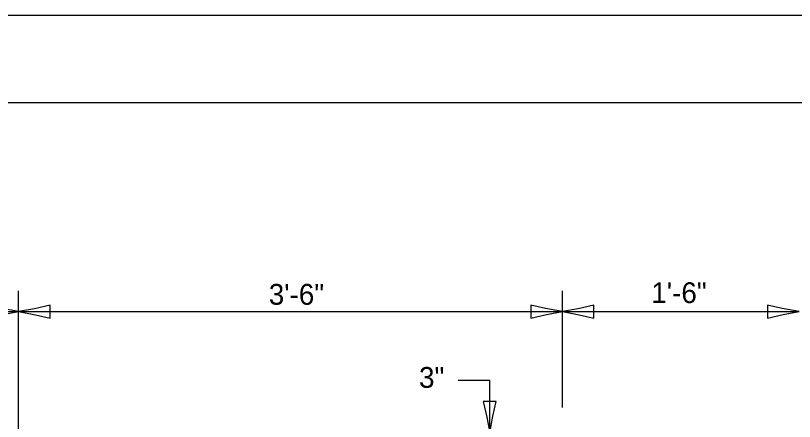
# Model space of a CAD drawing. Extents: x 2133490 to 2172050, y 2138301 to 2145980.
# Drawn here: x 2140599.1 to 2140823.8, y 2142420.6 to 2142537.6 of the extents above; entities that cross this region are included whole.
import ezdxf

# ---------------------------------------------------------------- set-up
doc = ezdxf.new("R2010")
doc.units = 0
for name, color, linetype in [('HS_Dimensions_and_Text', 7, 'Continuous'), ('SH_General_Details', 7, 'Continuous'), ('SH_Printer_Plotting_Border', 7, 'Continuous'), ('Topo_Ex_Bridge_Structures', 7, 'Continuous')]:
    doc.layers.add(name, color=color, linetype=linetype)

msp = doc.modelspace()

# ---------------------------------------------------------------- linework, layer by layer
at = {"layer": 'HS_Dimensions_and_Text'}
for p, q in [((2140599.97, 2142415.94), (2140599.97, 2142458.26)), ((2140756.83, 2142424.62), (2140756.83, 2142458.26)), ((2140570.01, 2142452.26), (2140599.97, 2142452.26)), ((2140599.97, 2142452.26), (2140756.83, 2142452.26)), ((2140756.83, 2142452.26), (2140825.08, 2142452.26)), ((2140726.74, 2142432.5), (2140735.85, 2142432.5)), ((2140735.85, 2142417.29), (2140735.85, 2142432.5))]:
    msp.add_line(p, q, dxfattribs=at)
at = {"layer": 'SH_General_Details'}
msp.add_line((2141989.66, 2142537.58), (2140289.66, 2142537.58), dxfattribs=at)
msp.add_lwpolyline([(2140389.66, 2142512.58), (2141964.66, 2142512.58), (2141964.66, 2141462.58), (2140389.66, 2141462.58)], close=True, dxfattribs=at)
at = {"layer": 'SH_Printer_Plotting_Border'}
msp.add_lwpolyline([(2140289.66, 2141437.58), (2141989.66, 2141437.58), (2141989.66, 2142537.58), (2140289.66, 2142537.58)], close=True, dxfattribs=at)
at = {"layer": 'Topo_Ex_Bridge_Structures'}
for points in [[(2140590.87, 2142454.17), (2140590.86, 2142452.26), (2140590.86, 2142450.36), (2140595.42, 2142451.48), (2140599.97, 2142452.26), (2140595.11, 2142453.15)], [(2140609.06, 2142450.36), (2140609.07, 2142452.26), (2140609.07, 2142454.17), (2140604.52, 2142453.05), (2140599.97, 2142452.26), (2140604.82, 2142451.38)], [(2140747.73, 2142454.17), (2140747.72, 2142452.26), (2140747.72, 2142450.36), (2140752.28, 2142451.48), (2140756.83, 2142452.26), (2140751.97, 2142453.15)], [(2140765.92, 2142450.36), (2140765.93, 2142452.26), (2140765.93, 2142454.17), (2140761.38, 2142453.05), (2140756.83, 2142452.26), (2140761.68, 2142451.38)], [(2140815.99, 2142454.17), (2140815.98, 2142452.26), (2140815.98, 2142450.36), (2140820.53, 2142451.48), (2140825.08, 2142452.26), (2140820.23, 2142453.15)], [(2140737.75, 2142426.39), (2140735.85, 2142426.4), (2140733.94, 2142426.4), (2140735.06, 2142421.84), (2140735.85, 2142417.29), (2140736.73, 2142422.15)]]:
    msp.add_lwpolyline(points, close=True, dxfattribs=at)

# ---------------------------------------------------------------- texts
at = {"layer": 'HS_Dimensions_and_Text'}
for s, p in [('3\'-6"', (2140672.13, 2142454.24)), ('1\'-6"', (2140782.48, 2142454.72)), ('3"', (2140715.47, 2142430.3))]:
    msp.add_text(s, height=6, dxfattribs=at).set_placement(p)

doc.saveas('drawing.dxf')
